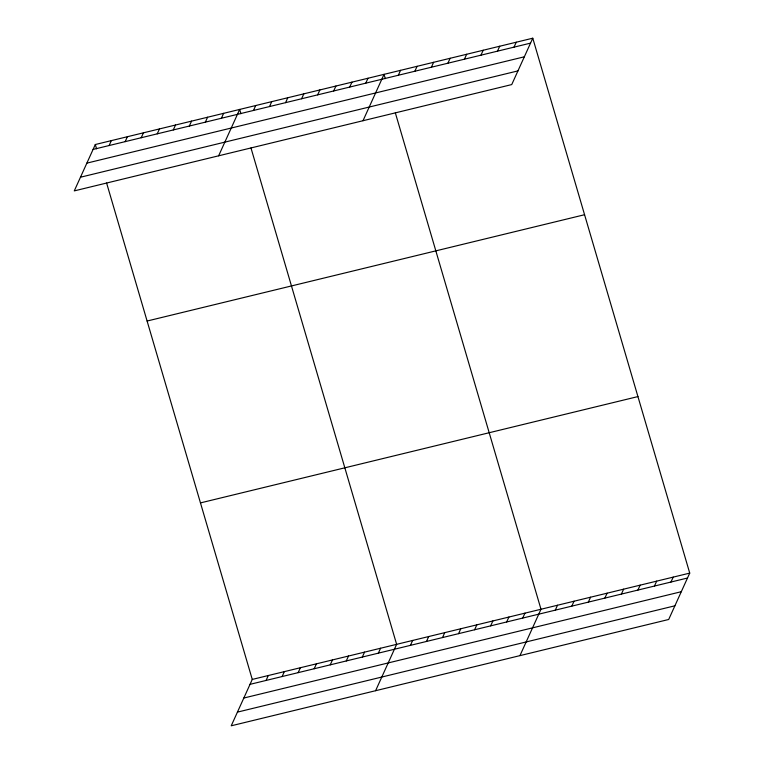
<?xml version="1.0" encoding="UTF-8"?>
<svg xmlns="http://www.w3.org/2000/svg" width="764" height="764" viewBox="0 0 764 764"><rect width="100%" height="100%" fill="white"/><g stroke="black" fill="none" stroke-linecap="round" stroke-linejoin="round"><path stroke-width="1.15" d="M95.309 144.52L74.27 190.895L511.737 84.575L532.775 38.2L95.309 144.52L96.56 148.799M109.118 145.542L111.343 140.614M125.153 141.646L127.387 136.718M141.197 137.749L143.431 132.821M157.231 133.843L159.466 128.925M173.275 129.947L175.51 125.029M189.319 126.05L191.554 121.123M205.354 122.154L207.588 117.226M221.398 118.258L223.632 113.33M218.638 155.808L239.676 109.433L240.927 113.712M253.476 110.455L255.711 105.537M269.52 106.559L271.755 101.631M285.564 102.662L287.789 97.735M301.599 98.766L303.833 93.838M317.643 94.86L319.877 89.942M333.687 90.964L335.912 86.045M349.721 87.067L351.956 82.14M365.765 83.171L368 78.243M362.995 120.731L384.034 74.347L385.295 78.625M398.331 75.254L400.565 70.336M414.862 71.243L417.087 66.315M431.383 67.222L433.618 62.295M447.914 63.202L450.139 58.284M464.436 59.191L466.67 54.263M480.967 55.17L483.201 50.252M497.488 51.159L499.723 46.232M514.019 47.139L516.254 42.221M106.607 183.026L252.263 679.425L231.225 725.8L668.691 619.48L689.73 573.105L532.775 38.2M266.073 680.447L268.298 675.519M282.107 676.551L284.342 671.623M298.151 672.654L300.386 667.726M314.185 668.748L316.42 663.83M330.229 664.852L332.464 659.934M346.273 660.956L348.508 656.028M362.308 657.059L364.543 652.131M378.352 653.163L380.587 648.235M375.592 690.713L396.631 644.339L250.974 147.949M410.43 645.36L412.665 640.442M426.474 641.464L428.709 636.536M442.518 637.568L444.743 632.64M458.553 633.671L460.787 628.743M474.597 629.765L476.832 624.847M490.641 625.869L492.866 620.951M506.675 621.972L508.91 617.045M522.719 618.076L524.954 613.148M519.95 655.627L540.988 609.252L395.341 112.862M555.285 610.159L557.519 605.231M571.816 606.139L574.041 601.22M588.337 602.127L590.572 597.2M604.868 598.107L607.103 593.189M621.39 594.096L623.625 589.168M637.921 590.075L640.156 585.157M654.442 586.064L656.677 581.137M670.973 582.044L673.208 577.126M93.074 149.438L530.541 43.128M86.867 163.124L524.343 56.803M80.478 177.219L517.944 70.899M147.099 321.033L584.575 214.722M200.464 502.903L637.94 396.583M252.263 679.425L689.73 573.105M250.029 684.343L687.495 578.023M243.821 698.029L681.297 591.708M237.432 712.124L674.899 605.804"/></g></svg>
